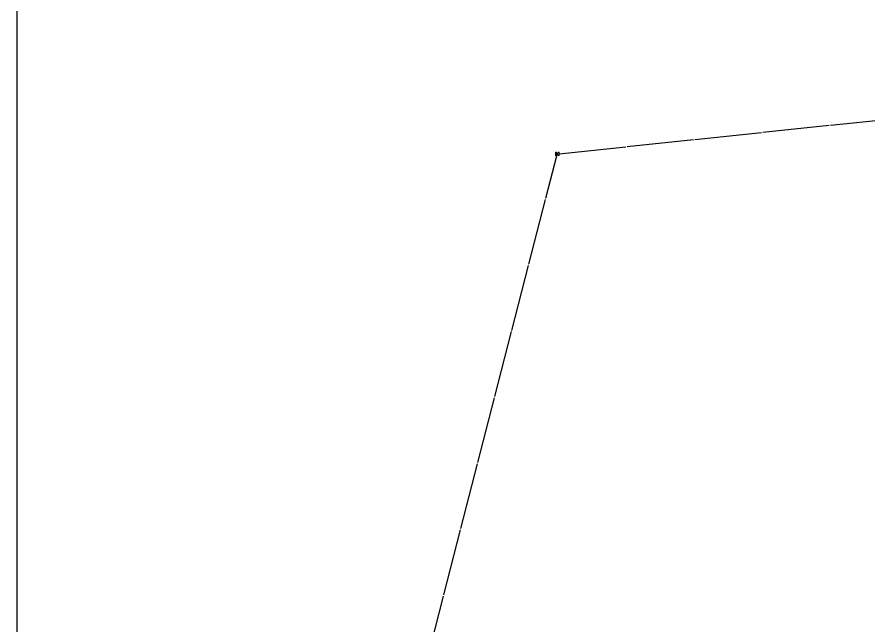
# Model space of a CAD drawing. Extents: x 1450 to 1868, y 82 to 351.
# Drawn here: x 1450.2 to 1513.9, y 203.6 to 249.1 of the extents above; entities that cross this region are included whole.
import ezdxf

# ---------------------------------------------------------------- set-up
doc = ezdxf.new("R2010")
doc.units = 0
doc.header["$LTSCALE"] = 0.5
doc.linetypes.add('CONTINU', pattern=[0])
doc.linetypes.add('ELETRODUTO_TETO', pattern=[1000, 1000, 0])
doc.layers.get('0').update_dxf_attribs({"linetype": 'CONTINUOUS'})
doc.layers.add('ELETRODUTO', color=7, linetype='CONTINUOUS')
doc.layers.add('Estruturas', color=7, linetype='CONTINUOUS')
doc.layers.add('Postes', color=1, linetype='CONTINU', lineweight=0)

# ---------------------------------------------------------------- blocks, each defined once
blk = doc.blocks.new('Caixa')
blk.add_lwpolyline([(0, -2000), (20893.1, -2000), (20893.1, -22893.1), (0, -22893.1)], close=True)
blk = doc.blocks.new('*U1132', base_point=(-31838.37, 39686.45))
at = {"layer": 'Postes', "linetype": 'Continuous'}
blk.add_line((-31838.5, 39686.2), (-31838.5, 39686.48), dxfattribs=at)
blk = doc.blocks.new('*U1133', base_point=(-31302.5, 43301.2))
at = {"layer": 'Postes', "linetype": 'ByBlock'}
h = blk.add_hatch(color=256, dxfattribs=at)
h.dxf.hatch_style = 1
h.paths.add_polyline_path([(-31308.4, 43313.5), (-31316.9, 43313.5), (-31316.9, 43289), (-31308.4, 43289), (-31308.4, 43296.6)])
h.paths.add_polyline_path([(-31302.5, 43305.9), (-31308.4, 43305.9), (-31308.4, 43296.6), (-31302.5, 43296.6)])
for p, q in [((-31316.9, 43313.5), (-31308.4, 43313.5)), ((-31316.9, 43289), (-31316.9, 43313.5)), ((-31308.4, 43289), (-31316.9, 43289)), ((-31308.4, 43313.5), (-31308.4, 43305.9)), ((-31308.4, 43305.9), (-31302.4, 43305.9)), ((-31308.4, 43289), (-31308.4, 43296.6)), ((-31308.4, 43296.6), (-31302.4, 43296.6)), ((-31302.5, 43305.9), (-31302.5, 43296.6)), ((-31296.5, 43305.9), (-31302.5, 43305.9)), ((-31302.5, 43296.6), (-31302.5, 43305.9)), ((-31296.5, 43296.6), (-31302.5, 43296.6)), ((-31296.5, 43313.5), (-31288.1, 43313.5)), ((-31296.5, 43305.9), (-31296.5, 43313.5)), ((-31296.5, 43289), (-31296.5, 43296.6)), ((-31288.1, 43289), (-31296.5, 43289)), ((-31288.1, 43313.5), (-31288.1, 43289))]:
    blk.add_line(p, q, dxfattribs=at)
at = {"layer": 'Postes', "xscale": 50, "yscale": 50, "zscale": 50}
blk.add_blockref('*U1132', (-31302.5, 43301.2), dxfattribs=at)
blk = doc.blocks.new('*U1146', base_point=(-31695.4, 40259.6))
at = {"linetype": 'ByBlock'}
blk.add_lwpolyline([(-31695.4, 40259.6), (-30721.1, 44042.6)], dxfattribs=at)
blk = doc.blocks.new('*U1147', base_point=(-30705.5, 44048.7))
at = {"linetype": 'ByBlock'}
blk.add_lwpolyline([(-30705.5, 44048.7), (-26076.4, 44535.4)], dxfattribs=at)

msp = doc.modelspace()

# ---------------------------------------------------------------- block references
at = {"xscale": 0.01000000108748102, "yscale": 0.01000000108748102, "zscale": 0.01000000108748102}
msp.add_blockref('Caixa', (1450.157, 311.333), dxfattribs=at)
at = {"layer": 'ELETRODUTO', "linetype": 'ELETRODUTO_TETO', "xscale": 0.01000000108748102, "yscale": 0.01000000108748102, "zscale": 0.01000000108748102}
for name, p in [('*U1147', (1490.698, 238.926)), ('*U1146', (1480.799, 201.035))]:
    msp.add_blockref(name, p, dxfattribs=at)
at = {"layer": 'Estruturas', "xscale": 0.01000000108748102, "yscale": 0.01000000108748102, "zscale": 0.01000000108748102}
msp.add_blockref('*U1133', (1490.554, 238.911), dxfattribs=at)

doc.saveas('drawing.dxf')
